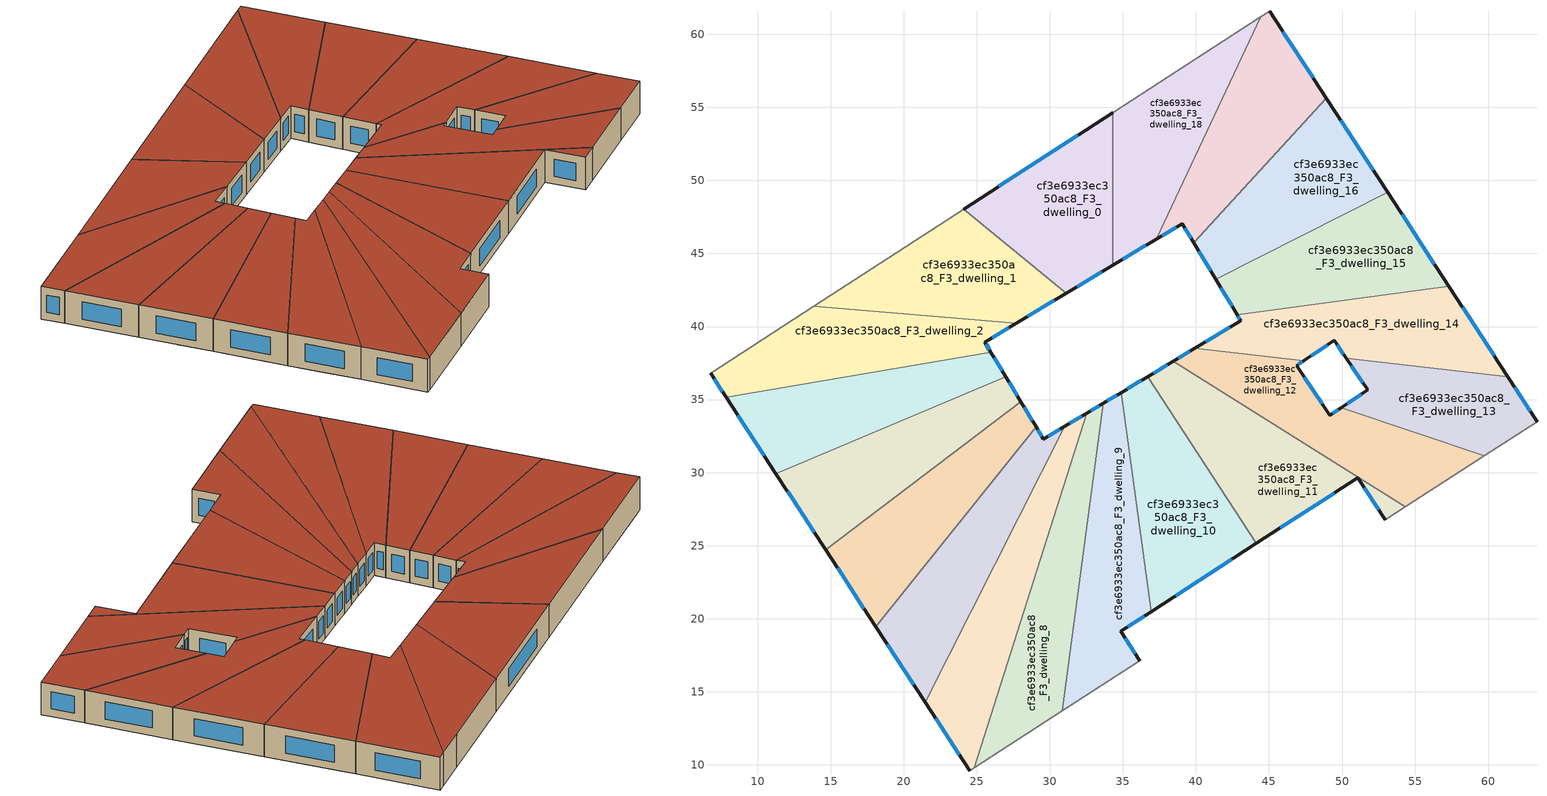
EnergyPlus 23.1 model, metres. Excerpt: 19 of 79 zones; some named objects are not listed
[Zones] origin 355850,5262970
cf3e6933ec350ac8_F3_dwelling_0
 floor to cf3e6933ec350ac8_F2_dwelling_2 (EU_floor_Construction): 34.3,54.64 34.3,44.2 32.02,42.83 26.92,49.86 z9
 floor to cf3e6933ec350ac8_F2_dwelling_3 (EU_floor_Construction): 26.92,49.86 32.02,42.83 31.12,42.29 24.11,48.04 z9
 wall outside (EU_wall_Construction): 31.12,42.29 34.3,44.2 / 34.3,54.64 24.11,48.04 z9:12
 wall to cf3e6933ec350ac8_F3_dwelling_1 (EU_wall_Construction): 24.11,48.04 31.12,42.29 z9:12
 wall to cf3e6933ec350ac8_F3_dwelling_18 (EU_wall_Construction): 34.3,44.2 34.3,54.64 z9:12
 window (EU_Window_Construction): 31.87,42.73 33.56,43.75 / 31.91,53.09 26.51,49.59 z9.7:11.3
 roof outside (EU_roof_Construction): 34.3,44.2 34.3,54.64 24.11,48.04 31.12,42.29 z12
cf3e6933ec350ac8_F3_dwelling_1
 floor to cf3e6933ec350ac8_F2_dwelling_3 (EU_floor_Construction): 31.12,42.29 28.83,40.91 17.19,43.56 24.11,48.04 z9
 floor to cf3e6933ec350ac8_F2_dwelling_4 (EU_floor_Construction): 28.83,40.91 27.68,40.23 13.85,41.39 17.19,43.56 z9
 wall outside (EU_wall_Construction): 27.68,40.23 31.12,42.29 z9:12
 wall to cf3e6933ec350ac8_F3_dwelling_2 (EU_wall_Construction): 13.85,41.39 27.68,40.23 z9:12
 wall adiabatic (EU_wall_Construction): 24.11,48.04 13.85,41.39 z9:12
 window (EU_Window_Construction): 28.49,40.71 30.31,41.8 z9.7:11.3
 roof outside (EU_roof_Construction): 31.12,42.29 24.11,48.04 13.85,41.39 27.68,40.23 z12
cf3e6933ec350ac8_F3_dwelling_10
 floor adiabatic (EU_floor_Construction): 36.69,36.57 44.14,25.16 36.94,20.49 34.88,35.48 z9
 wall outside (EU_wall_Construction): 36.94,20.49 44.14,25.16 / 36.69,36.57 34.88,35.48 z9:12
 wall to cf3e6933ec350ac8_F3_dwelling_11 (EU_wall_Construction): 44.14,25.16 36.69,36.57 z9:12
 wall to cf3e6933ec350ac8_F3_dwelling_9 (EU_wall_Construction): 34.88,35.48 36.94,20.49 z9:12
 window (EU_Window_Construction): 38.63,21.59 42.45,24.06 / 36.26,36.31 35.3,35.74 z9.7:11.3
 roof outside (EU_roof_Construction): 44.14,25.16 36.69,36.57 34.88,35.48 36.94,20.49 z12
cf3e6933ec350ac8_F3_dwelling_11
 floor to cf3e6933ec350ac8_F2_dwelling_14 (EU_floor_Construction): 51.08,29.65 45.49,26.03 37.1,36.81 38.43,37.62 54.34,27.67 52.96,26.78 z9
 floor to cf3e6933ec350ac8_F2_dwelling_13 (EU_floor_Construction): 37.1,36.81 45.49,26.03 44.14,25.16 36.69,36.57 z9
 wall outside (EU_wall_Construction): 44.14,25.16 51.08,29.65 52.96,26.78 / 38.43,37.62 36.69,36.57 z9:12
 wall to cf3e6933ec350ac8_F3_dwelling_12 (EU_wall_Construction): 54.34,27.67 38.43,37.62 z9:12
 wall adiabatic (EU_wall_Construction): 52.96,26.78 54.34,27.67 z9:12
 window (EU_Window_Construction): 51.52,28.97 52.52,27.45 / 45.77,26.21 49.45,28.59 / 38.02,37.37 37.1,36.82 z9.7:11.3
 roof outside (EU_roof_Construction): 52.96,26.78 54.34,27.67 38.43,37.62 36.69,36.57 44.14,25.16 51.08,29.65 z12
cf3e6933ec350ac8_F3_dwelling_12
 floor to cf3e6933ec350ac8_F2_dwelling_15 (EU_floor_Construction): 59.73,31.16 55.04,28.12 38.54,37.68 39.76,38.42 47.29,37.59 46.89,37.32 49.18,33.93 49.93,34.44 z9
 floor to cf3e6933ec350ac8_F2_dwelling_14 (EU_floor_Construction): 55.04,28.12 54.34,27.67 38.43,37.62 38.54,37.68 z9
 floor to cf3e6933ec350ac8_F2_dwelling_17 (EU_floor_Construction): 47.39,37.66 47.29,37.59 39.76,38.42 39.93,38.52 z9
 wall outside (EU_wall_Construction): 49.93,34.44 49.18,33.93 46.89,37.32 47.39,37.66 / 39.93,38.52 38.43,37.62 z9:12
 wall to cf3e6933ec350ac8_F3_dwelling_13 (EU_wall_Construction): 59.73,31.16 49.93,34.44 z9:12
 wall adiabatic (EU_wall_Construction): 54.34,27.67 59.73,31.16 z9:12
 wall to cf3e6933ec350ac8_F3_dwelling_14 (EU_wall_Construction): 47.39,37.66 39.93,38.52 z9:12
 window (EU_Window_Construction): 48.64,34.73 47.43,36.53 / 49.75,34.32 49.35,34.05 / 39.58,38.31 38.79,37.83 / 47.01,37.4 47.27,37.58 z9.7:11.3
 roof outside (EU_roof_Construction): 59.73,31.16 49.93,34.44 49.18,33.93 46.89,37.32 47.39,37.66 39.93,38.52 38.43,37.62 54.34,27.67 z12
cf3e6933ec350ac8_F3_dwelling_13
 floor to cf3e6933ec350ac8_F2_dwelling_16 (EU_floor_Construction): 61.35,36.55 63.34,33.49 60.2,31.46 50.21,34.63 51.75,35.66 50.29,37.83 z9
 floor to cf3e6933ec350ac8_F2_dwelling_15 (EU_floor_Construction): 60.2,31.46 59.73,31.16 49.93,34.44 50.21,34.63 z9
 wall outside (EU_wall_Construction): 50.29,37.83 51.75,35.66 49.93,34.44 / 63.34,33.49 61.35,36.55 z9:12
 wall to cf3e6933ec350ac8_F3_dwelling_14 (EU_wall_Construction): 61.35,36.55 50.29,37.83 z9:12
 wall adiabatic (EU_wall_Construction): 59.73,31.16 63.34,33.49 z9:12
 window (EU_Window_Construction): 51.32,35.37 50.36,34.72 / 50.63,37.32 51.41,36.17 / 62.88,34.21 61.82,35.83 z9.7:11.3
 roof outside (EU_roof_Construction): 63.34,33.49 61.35,36.55 50.29,37.83 51.75,35.66 49.93,34.44 59.73,31.16 z12
cf3e6933ec350ac8_F3_dwelling_14
 floor to cf3e6933ec350ac8_F2_dwelling_17 (EU_floor_Construction): 57.5,42.47 61.25,36.71 50.23,37.92 49.47,39.05 47.39,37.66 39.93,38.52 43.07,40.4 42.93,40.62 z9
 floor to cf3e6933ec350ac8_F2_dwelling_16 (EU_floor_Construction): 61.25,36.71 61.35,36.55 50.29,37.83 50.23,37.92 z9
 floor to cf3e6933ec350ac8_F2_dwelling_18 (EU_floor_Construction): 57.3,42.77 57.5,42.47 42.93,40.62 42.81,40.82 z9
 wall outside (EU_wall_Construction): 42.81,40.82 43.07,40.4 39.93,38.52 / 61.35,36.55 57.3,42.77 / 47.39,37.66 49.47,39.05 50.29,37.83 z9:12
 wall to cf3e6933ec350ac8_F3_dwelling_15 (EU_wall_Construction): 57.3,42.77 42.81,40.82 z9:12
 window (EU_Window_Construction): 42.87,40.72 43.01,40.5 / 60.4,38.01 58.25,41.31 / 49.66,38.76 50.1,38.11 / 47.88,37.98 48.98,38.72 / 42.33,39.96 40.67,38.96 z9.7:11.3
 roof outside (EU_roof_Construction): 61.35,36.55 57.3,42.77 42.81,40.82 43.07,40.4 39.93,38.52 47.39,37.66 49.47,39.05 50.29,37.83 z12
cf3e6933ec350ac8_F3_dwelling_15
 floor to cf3e6933ec350ac8_F2_dwelling_18 (EU_floor_Construction): 53.44,48.7 57.3,42.77 42.81,40.82 41.47,43.05 z9
 floor to cf3e6933ec350ac8_F2_dwelling_19 (EU_floor_Construction): 53.12,49.18 53.44,48.7 41.47,43.05 41.36,43.23 z9
 wall outside (EU_wall_Construction): 41.35,43.23 42.81,40.82 / 57.3,42.77 53.12,49.18 z9:12
 wall to cf3e6933ec350ac8_F3_dwelling_16 (EU_wall_Construction): 53.12,49.18 41.35,43.23 z9:12
 window (EU_Window_Construction): 41.7,42.67 42.47,41.38 / 56.32,44.28 54.11,47.68 z9.7:11.3
 roof outside (EU_roof_Construction): 57.3,42.77 53.12,49.18 41.35,43.23 42.81,40.82 z12
cf3e6933ec350ac8_F3_dwelling_16
 floor to cf3e6933ec350ac8_F2_dwelling_19 (EU_floor_Construction): 49.45,54.82 53.12,49.18 41.36,43.23 40.04,45.41 z9
 floor to cf3e6933ec350ac8_F2_dwelling_0 (EU_floor_Construction): 48.93,55.62 49.45,54.82 40.04,45.41 39.85,45.72 z9
 wall outside (EU_wall_Construction): 39.85,45.72 41.35,43.23 / 53.12,49.18 48.93,55.62 z9:12
 wall to cf3e6933ec350ac8_F3_dwelling_17 (EU_wall_Construction): 48.93,55.62 39.85,45.72 z9:12
 window (EU_Window_Construction): 40.21,45.14 41,43.82 / 52.14,50.7 49.91,54.11 z9.7:11.3
 roof outside (EU_roof_Construction): 53.12,49.18 48.93,55.62 39.85,45.72 41.35,43.23 z12
cf3e6933ec350ac8_F3_dwelling_17
 floor to cf3e6933ec350ac8_F2_dwelling_0 (EU_floor_Construction): 45.49,60.9 48.93,55.62 39.85,45.72 39.05,47.05 37.79,46.29 z9
 floor to cf3e6933ec350ac8_F2_dwelling_1 (EU_floor_Construction): 45.04,61.59 45.49,60.9 37.79,46.29 37.27,45.98 44.43,61.19 z9
 wall outside (EU_wall_Construction): 37.27,45.98 39.05,47.05 39.85,45.72 / 48.93,55.62 45.04,61.59 z9:12
 wall to cf3e6933ec350ac8_F3_dwelling_18 (EU_wall_Construction): 44.43,61.19 37.27,45.98 z9:12
 wall adiabatic (EU_wall_Construction): 45.04,61.59 44.43,61.19 z9:12
 window (EU_Window_Construction): 39.24,46.74 39.67,46.03 / 37.69,46.23 38.64,46.8 / 48.02,57.02 45.95,60.19 z9.7:11.3
 roof outside (EU_roof_Construction): 39.85,45.72 48.93,55.62 45.04,61.59 44.43,61.19 37.27,45.98 39.05,47.05 z12
cf3e6933ec350ac8_F3_dwelling_18
 floor to cf3e6933ec350ac8_F2_dwelling_1 (EU_floor_Construction): 44.43,61.19 37.27,45.98 34.99,44.61 36.59,56.12 41.89,59.55 z9
 floor to cf3e6933ec350ac8_F2_dwelling_2 (EU_floor_Construction): 36.59,56.12 34.99,44.61 34.3,44.2 34.3,54.64 z9
 wall outside (EU_wall_Construction): 34.3,44.2 37.27,45.98 z9:12
 wall adiabatic (EU_wall_Construction): 44.43,61.19 41.89,59.55 34.3,54.64 z9:12
 window (EU_Window_Construction): 35,44.61 36.58,45.56 z9.7:11.3
 roof outside (EU_roof_Construction): 37.27,45.98 44.43,61.19 41.89,59.55 34.3,54.64 34.3,44.2 z12
cf3e6933ec350ac8_F3_dwelling_2
 floor to cf3e6933ec350ac8_F2_dwelling_4 (EU_floor_Construction): 27.68,40.23 25.54,38.94 25.58,38.87 7.39,37.21 13.85,41.39 z9
 floor to cf3e6933ec350ac8_F2_dwelling_5 (EU_floor_Construction): 25.58,38.87 25.96,38.25 7.84,35.17 6.77,36.81 7.39,37.21 z9
 wall outside (EU_wall_Construction): 25.96,38.25 25.54,38.94 27.68,40.23 / 6.77,36.81 7.84,35.17 z9:12
 wall to cf3e6933ec350ac8_F3_dwelling_3 (EU_wall_Construction): 7.84,35.17 25.96,38.25 z9:12
 wall adiabatic (EU_wall_Construction): 13.85,41.39 6.77,36.81 z9:12
 window (EU_Window_Construction): 26.04,39.24 27.18,39.92 / 25.86,38.41 25.64,38.78 / 7.02,36.42 7.59,35.55 z9.7:11.3
 roof outside (EU_roof_Construction): 25.96,38.25 25.54,38.94 27.68,40.23 13.85,41.39 6.77,36.81 7.84,35.17 z12
cf3e6933ec350ac8_F3_dwelling_3
 floor to cf3e6933ec350ac8_F2_dwelling_5 (EU_floor_Construction): 25.96,38.25 26.54,37.29 9.8,32.16 7.84,35.17 z9
 floor to cf3e6933ec350ac8_F2_dwelling_6 (EU_floor_Construction): 26.54,37.29 26.97,36.57 11.25,29.94 9.8,32.16 z9
 wall outside (EU_wall_Construction): 26.97,36.57 25.96,38.25 / 7.84,35.17 11.25,29.94 z9:12
 wall to cf3e6933ec350ac8_F3_dwelling_4 (EU_wall_Construction): 11.25,29.94 26.97,36.57 z9:12
 window (EU_Window_Construction): 26.73,36.97 26.2,37.86 / 8.64,33.94 10.45,31.17 z9.7:11.3
 roof outside (EU_roof_Construction): 26.97,36.57 25.96,38.25 7.84,35.17 11.25,29.94 z12
cf3e6933ec350ac8_F3_dwelling_4
 floor to cf3e6933ec350ac8_F2_dwelling_7 (EU_floor_Construction): 27.51,35.68 28,34.87 14.66,24.71 13.04,27.19 z9
 floor adiabatic (EU_floor_Construction): 26.97,36.57 27.51,35.68 13.04,27.19 14.66,24.71 11.25,29.94 z9
 wall outside (EU_wall_Construction): 28,34.87 26.97,36.57 / 11.25,29.94 14.66,24.71 z9:12
 wall to cf3e6933ec350ac8_F3_dwelling_5 (EU_wall_Construction): 14.66,24.71 28,34.87 z9:12
 window (EU_Window_Construction): 27.76,35.27 27.21,36.17 / 12.05,28.71 13.86,25.93 z9.7:11.3
 roof outside (EU_roof_Construction): 28,34.87 26.97,36.57 11.25,29.94 14.66,24.71 z12
cf3e6933ec350ac8_F3_dwelling_5
 floor to cf3e6933ec350ac8_F2_dwelling_8 (EU_floor_Construction): 28.5,34.04 29.05,33.13 18.08,19.46 16.29,22.21 z9
 floor to cf3e6933ec350ac8_F2_dwelling_7 (EU_floor_Construction): 28,34.87 28.5,34.04 16.29,22.21 14.66,24.71 z9
 wall outside (EU_wall_Construction): 29.05,33.13 28,34.87 / 14.66,24.71 18.08,19.46 z9:12
 wall to cf3e6933ec350ac8_F3_dwelling_6 (EU_wall_Construction): 18.08,19.46 29.05,33.13 z9:12
 window (EU_Window_Construction): 28.81,33.54 28.25,34.46 / 15.47,23.47 17.28,20.69 z9.7:11.3
 roof outside (EU_roof_Construction): 18.08,19.46 29.05,33.13 28,34.87 14.66,24.71 z12
cf3e6933ec350ac8_F3_dwelling_6
 floor to cf3e6933ec350ac8_F2_dwelling_9 (EU_floor_Construction): 31.02,33.16 21.46,14.27 19.54,17.22 29.51,32.38 29.56,32.29 z9
 floor to cf3e6933ec350ac8_F2_dwelling_8 (EU_floor_Construction): 29.05,33.13 29.51,32.38 19.54,17.23 18.08,19.46 z9
 wall outside (EU_wall_Construction): 31.02,33.17 29.56,32.29 29.05,33.13 / 18.08,19.46 21.46,14.27 z9:12
 wall to cf3e6933ec350ac8_F3_dwelling_7 (EU_wall_Construction): 21.46,14.27 31.02,33.17 z9:12
 window (EU_Window_Construction): 29.44,32.49 29.17,32.93 / 30.67,32.96 29.9,32.5 / 18.88,18.24 20.67,15.49 z9.7:11.3
 roof outside (EU_roof_Construction): 21.46,14.27 31.02,33.17 29.56,32.29 29.05,33.13 18.08,19.46 z12
cf3e6933ec350ac8_F3_dwelling_7
 floor to cf3e6933ec350ac8_F2_dwelling_10 (EU_floor_Construction): 32.53,34.07 24.83,9.79 24.52,9.59 22.68,12.4 31.71,33.58 z9
 floor to cf3e6933ec350ac8_F2_dwelling_9 (EU_floor_Construction): 31.71,33.58 22.68,12.4 21.46,14.27 31.02,33.16 z9
 wall outside (EU_wall_Construction): 32.53,34.07 31.02,33.17 / 21.46,14.27 24.52,9.59 z9:12
 wall to cf3e6933ec350ac8_F3_dwelling_8 (EU_wall_Construction): 24.83,9.79 32.53,34.07 z9:12
 wall adiabatic (EU_wall_Construction): 24.52,9.59 24.83,9.79 z9:12
 window (EU_Window_Construction): 32.17,33.86 31.37,33.38 / 22.18,13.17 23.8,10.69 z9.7:11.3
 roof outside (EU_roof_Construction): 24.83,9.79 32.53,34.07 31.02,33.17 21.46,14.27 24.52,9.59 z12
cf3e6933ec350ac8_F3_dwelling_8
 floor adiabatic (EU_floor_Construction): 33.65,34.75 30.86,13.68 24.83,9.79 32.53,34.07 z9
 wall outside (EU_wall_Construction): 33.65,34.75 32.53,34.07 z9:12
 wall to cf3e6933ec350ac8_F3_dwelling_9 (EU_wall_Construction): 30.86,13.68 33.65,34.75 z9:12
 wall adiabatic (EU_wall_Construction): 24.83,9.79 30.86,13.68 z9:12
 window (EU_Window_Construction): 33.39,34.59 32.79,34.23 z9.7:11.3
 roof outside (EU_roof_Construction): 30.86,13.68 33.65,34.75 32.53,34.07 24.83,9.79 z12
cf3e6933ec350ac8_F3_dwelling_9
 floor to cf3e6933ec350ac8_F2_dwelling_12 (EU_floor_Construction): 34.88,35.48 36.94,20.49 34.85,19.14 36.16,17.12 32.62,14.83 34.07,35 z9
 floor to cf3e6933ec350ac8_F2_dwelling_11 (EU_floor_Construction): 34.07,35 32.62,14.83 30.86,13.69 33.65,34.75 z9
 wall outside (EU_wall_Construction): 34.88,35.48 33.65,34.75 / 36.16,17.12 34.85,19.14 36.94,20.49 z9:12
 wall adiabatic (EU_wall_Construction): 30.86,13.68 36.16,17.12 z9:12
 window (EU_Window_Construction): 34.59,35.31 33.94,34.92 / 35.34,19.46 36.45,20.17 / 35.85,17.59 35.16,18.66 z9.7:11.3
 roof outside (EU_roof_Construction): 36.16,17.12 34.85,19.14 36.94,20.49 34.88,35.48 33.65,34.75 30.86,13.68 z12
[Building]
EU S2 Campaign: North Axis=0; Terrain=City; Solar Distribution=FullExterior
[Site:Location]
Budapest.Ferenc.Liszt.Intl.AP: Latitude=47.437; Longitude=19.256; Time Zone=1; Elevation=185
[SizingPeriod:WeatherFileDays]
AnnualSizingPeriod: Begin Month=1; Begin Day of Month=1; End Month=12; End Day of Month=31; Day of Week for Start Day=Monday; Use Weather File Daylight Saving Period=No; Use Weather File Rain and Snow Indicators=No
[MATERIAL]
EU_InternalMass_Material: Roughness=MediumRough; Thickness=0.1; Conductivity=1; Density=1800; Specific Heat=900; Thermal Absorptance=0.9; Solar Absorptance=0.7; Visible Absorptance=0.7
[MATERIAL:NOMASS] Roughness=MediumRough; Thermal Absorptance=0.9; Solar Absorptance=0.7; Visible Absorptance=0.7
Name | Thermal Resistance
EU_wall_NoMass | 0.832559
EU_roof_NoMass | 1.39638
EU_floor_NoMass | 0.872794
[WINDOWMATERIAL:SIMPLEGLAZINGSYSTEM]
EU_Window_SimpleGlazing: UFactor=2.79869; Solar Heat Gain Coefficient=0.75; Visible Transmittance=0.75
[CONSTRUCTION]
EU_wall_Construction: EU_wall_NoMass
EU_roof_Construction: EU_roof_NoMass
EU_floor_Construction: EU_floor_NoMass
EU_Window_Construction: EU_Window_SimpleGlazing
EU_InternalMass_Construction: EU_InternalMass_Material
[ZONE] Type=1; Multiplier=1; Ceiling Height=autocalculate; Floor Area=autocalculate; Part of Total Floor Area=Yes
Name | Volume
cf3e6933ec350ac8_F3_dwelling_0 | 207.289
cf3e6933ec350ac8_F3_dwelling_1 | 207.299
cf3e6933ec350ac8_F3_dwelling_10 | 219.571
cf3e6933ec350ac8_F3_dwelling_11 | 219.727
cf3e6933ec350ac8_F3_dwelling_12 | 219.525
cf3e6933ec350ac8_F3_dwelling_13 | 159.145
cf3e6933ec350ac8_F3_dwelling_14 | 218.543
cf3e6933ec350ac8_F3_dwelling_15 | 207.279
cf3e6933ec350ac8_F3_dwelling_16 | 207.274
cf3e6933ec350ac8_F3_dwelling_17 | 207.284
cf3e6933ec350ac8_F3_dwelling_18 | 207.318
cf3e6933ec350ac8_F3_dwelling_2 | 207.27
cf3e6933ec350ac8_F3_dwelling_3 | 207.323
cf3e6933ec350ac8_F3_dwelling_4 | 207.256
cf3e6933ec350ac8_F3_dwelling_5 | 207.33
cf3e6933ec350ac8_F3_dwelling_6 | 207.26
cf3e6933ec350ac8_F3_dwelling_7 | 207.337
cf3e6933ec350ac8_F3_dwelling_8 | 207.222
cf3e6933ec350ac8_F3_dwelling_9 | 207.35
[INTERNALMASS] Construction=EU_InternalMass_Construction
Name | Zone or ZoneList | Surface Area
cf3e6933ec350ac8_F3_dwelling_0_EU_InternalMass | cf3e6933ec350ac8_F3_dwelling_0 | 69.0964
cf3e6933ec350ac8_F3_dwelling_1_EU_InternalMass | cf3e6933ec350ac8_F3_dwelling_1 | 69.0996
cf3e6933ec350ac8_F3_dwelling_2_EU_InternalMass | cf3e6933ec350ac8_F3_dwelling_2 | 69.0903
cf3e6933ec350ac8_F3_dwelling_3_EU_InternalMass | cf3e6933ec350ac8_F3_dwelling_3 | 69.108
cf3e6933ec350ac8_F3_dwelling_4_EU_InternalMass | cf3e6933ec350ac8_F3_dwelling_4 | 69.0854
cf3e6933ec350ac8_F3_dwelling_5_EU_InternalMass | cf3e6933ec350ac8_F3_dwelling_5 | 69.11
cf3e6933ec350ac8_F3_dwelling_6_EU_InternalMass | cf3e6933ec350ac8_F3_dwelling_6 | 69.0869
cf3e6933ec350ac8_F3_dwelling_7_EU_InternalMass | cf3e6933ec350ac8_F3_dwelling_7 | 69.1122
cf3e6933ec350ac8_F3_dwelling_8_EU_InternalMass | cf3e6933ec350ac8_F3_dwelling_8 | 69.0741
cf3e6933ec350ac8_F3_dwelling_9_EU_InternalMass | cf3e6933ec350ac8_F3_dwelling_9 | 69.1168
cf3e6933ec350ac8_F3_dwelling_10_EU_InternalMass | cf3e6933ec350ac8_F3_dwelling_10 | 73.1935
cf3e6933ec350ac8_F3_dwelling_11_EU_InternalMass | cf3e6933ec350ac8_F3_dwelling_11 | 73.2405
cf3e6933ec350ac8_F3_dwelling_12_EU_InternalMass | cf3e6933ec350ac8_F3_dwelling_12 | 73.1717
cf3e6933ec350ac8_F3_dwelling_13_EU_InternalMass | cf3e6933ec350ac8_F3_dwelling_13 | 53.0485
cf3e6933ec350ac8_F3_dwelling_14_EU_InternalMass | cf3e6933ec350ac8_F3_dwelling_14 | 72.8459
cf3e6933ec350ac8_F3_dwelling_15_EU_InternalMass | cf3e6933ec350ac8_F3_dwelling_15 | 69.0931
cf3e6933ec350ac8_F3_dwelling_16_EU_InternalMass | cf3e6933ec350ac8_F3_dwelling_16 | 69.0914
cf3e6933ec350ac8_F3_dwelling_17_EU_InternalMass | cf3e6933ec350ac8_F3_dwelling_17 | 69.0947
cf3e6933ec350ac8_F3_dwelling_18_EU_InternalMass | cf3e6933ec350ac8_F3_dwelling_18 | 69.106
[OTHEREQUIPMENT] Fuel Type=Electricity; Design Level Calculation Method=Watts/Area; Power per Zone Floor Area=1; Fraction Latent=0; Fraction Radiant=0; Fraction Lost=0; Carbon Dioxide Generation Rate=0; EndUse Subcategory=EU_Step8_InternalGains
Name | Zone or ZoneList or Space or SpaceList | Schedule
EU_Step8_InternalGain_cf3e6933ec350ac8_F3_dwelling_0_f000 | cf3e6933ec350ac8_F3_dwelling_0 | EU_Step8_GainSchedule_cf3e6933ec350ac8_F3_dwelling_0_f000
EU_Step8_InternalGain_cf3e6933ec350ac8_F3_dwelling_1_f000 | cf3e6933ec350ac8_F3_dwelling_1 | EU_Step8_GainSchedule_cf3e6933ec350ac8_F3_dwelling_1_f000
EU_Step8_InternalGain_cf3e6933ec350ac8_F3_dwelling_2_f000 | cf3e6933ec350ac8_F3_dwelling_2 | EU_Step8_GainSchedule_cf3e6933ec350ac8_F3_dwelling_2_f000
EU_Step8_InternalGain_cf3e6933ec350ac8_F3_dwelling_3_f000 | cf3e6933ec350ac8_F3_dwelling_3 | EU_Step8_GainSchedule_cf3e6933ec350ac8_F3_dwelling_3_f000
EU_Step8_InternalGain_cf3e6933ec350ac8_F3_dwelling_4_f000 | cf3e6933ec350ac8_F3_dwelling_4 | EU_Step8_GainSchedule_cf3e6933ec350ac8_F3_dwelling_4_f000
EU_Step8_InternalGain_cf3e6933ec350ac8_F3_dwelling_5_f000 | cf3e6933ec350ac8_F3_dwelling_5 | EU_Step8_GainSchedule_cf3e6933ec350ac8_F3_dwelling_5_f000
EU_Step8_InternalGain_cf3e6933ec350ac8_F3_dwelling_6_f000 | cf3e6933ec350ac8_F3_dwelling_6 | EU_Step8_GainSchedule_cf3e6933ec350ac8_F3_dwelling_6_f000
EU_Step8_InternalGain_cf3e6933ec350ac8_F3_dwelling_7_f000 | cf3e6933ec350ac8_F3_dwelling_7 | EU_Step8_GainSchedule_cf3e6933ec350ac8_F3_dwelling_7_f000
EU_Step8_InternalGain_cf3e6933ec350ac8_F3_dwelling_8_f000 | cf3e6933ec350ac8_F3_dwelling_8 | EU_Step8_GainSchedule_cf3e6933ec350ac8_F3_dwelling_8_f000
EU_Step8_InternalGain_cf3e6933ec350ac8_F3_dwelling_9_f000 | cf3e6933ec350ac8_F3_dwelling_9 | EU_Step8_GainSchedule_cf3e6933ec350ac8_F3_dwelling_9_f000
EU_Step8_InternalGain_cf3e6933ec350ac8_F3_dwelling_10_f000 | cf3e6933ec350ac8_F3_dwelling_10 | EU_Step8_GainSchedule_cf3e6933ec350ac8_F3_dwelling_10_f000
EU_Step8_InternalGain_cf3e6933ec350ac8_F3_dwelling_11_f000 | cf3e6933ec350ac8_F3_dwelling_11 | EU_Step8_GainSchedule_cf3e6933ec350ac8_F3_dwelling_11_f000
EU_Step8_InternalGain_cf3e6933ec350ac8_F3_dwelling_12_f000 | cf3e6933ec350ac8_F3_dwelling_12 | EU_Step8_GainSchedule_cf3e6933ec350ac8_F3_dwelling_12_f000
EU_Step8_InternalGain_cf3e6933ec350ac8_F3_dwelling_13_f000 | cf3e6933ec350ac8_F3_dwelling_13 | EU_Step8_GainSchedule_cf3e6933ec350ac8_F3_dwelling_13_f000
EU_Step8_InternalGain_cf3e6933ec350ac8_F3_dwelling_14_f000 | cf3e6933ec350ac8_F3_dwelling_14 | EU_Step8_GainSchedule_cf3e6933ec350ac8_F3_dwelling_14_f000
EU_Step8_InternalGain_cf3e6933ec350ac8_F3_dwelling_15_f000 | cf3e6933ec350ac8_F3_dwelling_15 | EU_Step8_GainSchedule_cf3e6933ec350ac8_F3_dwelling_15_f000
EU_Step8_InternalGain_cf3e6933ec350ac8_F3_dwelling_16_f000 | cf3e6933ec350ac8_F3_dwelling_16 | EU_Step8_GainSchedule_cf3e6933ec350ac8_F3_dwelling_16_f000
EU_Step8_InternalGain_cf3e6933ec350ac8_F3_dwelling_17_f000 | cf3e6933ec350ac8_F3_dwelling_17 | EU_Step8_GainSchedule_cf3e6933ec350ac8_F3_dwelling_17_f000
EU_Step8_InternalGain_cf3e6933ec350ac8_F3_dwelling_18_f000 | cf3e6933ec350ac8_F3_dwelling_18 | EU_Step8_GainSchedule_cf3e6933ec350ac8_F3_dwelling_18_f000
[ZONEVENTILATION:DESIGNFLOWRATE] Schedule=EU_AlwaysOn; Design Flow Rate Calculation Method=AirChanges/Hour; Air Changes per Hour=0.475469; Ventilation Type=Natural; Fan Pressure Rise=0; Fan Total Efficiency=1; Constant Term Coefficient=1; Temperature Term Coefficient=0; Velocity Term Coefficient=0; Velocity Squared Term Coefficient=0; Minimum Indoor Temperature=-100; Maximum Indoor Temperature=100; Delta Temperature=-100; Minimum Outdoor Temperature=-100; Maximum Outdoor Temperature=100; Maximum Wind Speed=40
Name | Zone or ZoneList or Space or SpaceList
EU_ConstantAir_cf3e6933ec350ac8_F3_dwelling_0 | cf3e6933ec350ac8_F3_dwelling_0
EU_ConstantAir_cf3e6933ec350ac8_F3_dwelling_1 | cf3e6933ec350ac8_F3_dwelling_1
EU_ConstantAir_cf3e6933ec350ac8_F3_dwelling_2 | cf3e6933ec350ac8_F3_dwelling_2
EU_ConstantAir_cf3e6933ec350ac8_F3_dwelling_3 | cf3e6933ec350ac8_F3_dwelling_3
EU_ConstantAir_cf3e6933ec350ac8_F3_dwelling_4 | cf3e6933ec350ac8_F3_dwelling_4
EU_ConstantAir_cf3e6933ec350ac8_F3_dwelling_5 | cf3e6933ec350ac8_F3_dwelling_5
EU_ConstantAir_cf3e6933ec350ac8_F3_dwelling_6 | cf3e6933ec350ac8_F3_dwelling_6
EU_ConstantAir_cf3e6933ec350ac8_F3_dwelling_7 | cf3e6933ec350ac8_F3_dwelling_7
EU_ConstantAir_cf3e6933ec350ac8_F3_dwelling_8 | cf3e6933ec350ac8_F3_dwelling_8
EU_ConstantAir_cf3e6933ec350ac8_F3_dwelling_9 | cf3e6933ec350ac8_F3_dwelling_9
EU_ConstantAir_cf3e6933ec350ac8_F3_dwelling_10 | cf3e6933ec350ac8_F3_dwelling_10
EU_ConstantAir_cf3e6933ec350ac8_F3_dwelling_11 | cf3e6933ec350ac8_F3_dwelling_11
EU_ConstantAir_cf3e6933ec350ac8_F3_dwelling_12 | cf3e6933ec350ac8_F3_dwelling_12
EU_ConstantAir_cf3e6933ec350ac8_F3_dwelling_13 | cf3e6933ec350ac8_F3_dwelling_13
EU_ConstantAir_cf3e6933ec350ac8_F3_dwelling_14 | cf3e6933ec350ac8_F3_dwelling_14
EU_ConstantAir_cf3e6933ec350ac8_F3_dwelling_15 | cf3e6933ec350ac8_F3_dwelling_15
EU_ConstantAir_cf3e6933ec350ac8_F3_dwelling_16 | cf3e6933ec350ac8_F3_dwelling_16
EU_ConstantAir_cf3e6933ec350ac8_F3_dwelling_17 | cf3e6933ec350ac8_F3_dwelling_17
EU_ConstantAir_cf3e6933ec350ac8_F3_dwelling_18 | cf3e6933ec350ac8_F3_dwelling_18
[HVACTEMPLATE:ZONE:IDEALLOADSAIRSYSTEM] System Availability Schedule=EU_AlwaysOn; Maximum Heating Supply Air Temperature=50; Minimum Cooling Supply Air Temperature=13; Maximum Heating Supply Air Humidity Ratio=0.0156; Minimum Cooling Supply Air Humidity Ratio=0.0077; Heating Limit=NoLimit; Cooling Limit=NoLimit; Heating Availability Schedule=EU_AlwaysOn; Cooling Availability Schedule=EU_CoolingOff; Dehumidification Control Type=ConstantSensibleHeatRatio; Cooling Sensible Heat Ratio=0.7; Dehumidification Setpoint=60; Humidification Control Type=None; Humidification Setpoint=30; Outdoor Air Method=None; Outdoor Air Flow Rate per Person=0.00944; Outdoor Air Flow Rate per Zone Floor Area=0; Outdoor Air Flow Rate per Zone=0; Demand Controlled Ventilation Type=None; Outdoor Air Economizer Type=NoEconomizer; Heat Recovery Type=None; Sensible Heat Recovery Effectiveness=0.7; Latent Heat Recovery Effectiveness=0.65
Name | Template Thermostat
cf3e6933ec350ac8_F3_dwelling_0 | EU_HeatOnly_cf3e6933ec350ac8_F3_dwelling_0
cf3e6933ec350ac8_F3_dwelling_1 | EU_HeatOnly_cf3e6933ec350ac8_F3_dwelling_1
cf3e6933ec350ac8_F3_dwelling_2 | EU_HeatOnly_cf3e6933ec350ac8_F3_dwelling_2
cf3e6933ec350ac8_F3_dwelling_3 | EU_HeatOnly_cf3e6933ec350ac8_F3_dwelling_3
cf3e6933ec350ac8_F3_dwelling_4 | EU_HeatOnly_cf3e6933ec350ac8_F3_dwelling_4
cf3e6933ec350ac8_F3_dwelling_5 | EU_HeatOnly_cf3e6933ec350ac8_F3_dwelling_5
cf3e6933ec350ac8_F3_dwelling_6 | EU_HeatOnly_cf3e6933ec350ac8_F3_dwelling_6
cf3e6933ec350ac8_F3_dwelling_7 | EU_HeatOnly_cf3e6933ec350ac8_F3_dwelling_7
cf3e6933ec350ac8_F3_dwelling_8 | EU_HeatOnly_cf3e6933ec350ac8_F3_dwelling_8
cf3e6933ec350ac8_F3_dwelling_9 | EU_HeatOnly_cf3e6933ec350ac8_F3_dwelling_9
cf3e6933ec350ac8_F3_dwelling_10 | EU_HeatOnly_cf3e6933ec350ac8_F3_dwelling_10
cf3e6933ec350ac8_F3_dwelling_11 | EU_HeatOnly_cf3e6933ec350ac8_F3_dwelling_11
cf3e6933ec350ac8_F3_dwelling_12 | EU_HeatOnly_cf3e6933ec350ac8_F3_dwelling_12
cf3e6933ec350ac8_F3_dwelling_13 | EU_HeatOnly_cf3e6933ec350ac8_F3_dwelling_13
cf3e6933ec350ac8_F3_dwelling_14 | EU_HeatOnly_cf3e6933ec350ac8_F3_dwelling_14
cf3e6933ec350ac8_F3_dwelling_15 | EU_HeatOnly_cf3e6933ec350ac8_F3_dwelling_15
cf3e6933ec350ac8_F3_dwelling_16 | EU_HeatOnly_cf3e6933ec350ac8_F3_dwelling_16
cf3e6933ec350ac8_F3_dwelling_17 | EU_HeatOnly_cf3e6933ec350ac8_F3_dwelling_17
cf3e6933ec350ac8_F3_dwelling_18 | EU_HeatOnly_cf3e6933ec350ac8_F3_dwelling_18
[SIZING:ZONE] Zone Cooling Design Supply Air Temperature Input Method=SupplyAirTemperature; Zone Cooling Design Supply Air Temperature=13; Zone Heating Design Supply Air Temperature Input Method=SupplyAirTemperature; Zone Heating Design Supply Air Temperature=50; Zone Cooling Design Supply Air Humidity Ratio=0.008; Zone Heating Design Supply Air Humidity Ratio=0.008; Cooling Design Air Flow Method=DesignDay; Cooling Design Air Flow Rate=0; Cooling Minimum Air Flow per Zone Floor Area=0.000762; Cooling Minimum Air Flow=0; Cooling Minimum Air Flow Fraction=0.2; Heating Design Air Flow Method=DesignDay; Heating Design Air Flow Rate=0; Heating Maximum Air Flow per Zone Floor Area=0.002032; Heating Maximum Air Flow=0.141576; Heating Maximum Air Flow Fraction=0.3; Account for Dedicated Outdoor Air System=No; Dedicated Outdoor Air System Control Strategy=NeutralSupplyAir; Dedicated Outdoor Air Low Setpoint Temperature for Design=autosize; Dedicated Outdoor Air High Setpoint Temperature for Design=autosize; Zone Load Sizing Method=Sensible Load Only No Latent Load; Zone Latent Cooling Design Supply Air Humidity Ratio Input Method=HumidityRatioDifference; Zone Cooling Design Supply Air Humidity Ratio Difference=0.005; Zone Latent Heating Design Supply Air Humidity Ratio Input Method=HumidityRatioDifference; Zone Humidification Design Supply Air Humidity Ratio Difference=0.005
cf3e6933ec350ac8_F3_dwelling_0; cf3e6933ec350ac8_F3_dwelling_1; cf3e6933ec350ac8_F3_dwelling_2; cf3e6933ec350ac8_F3_dwelling_3; cf3e6933ec350ac8_F3_dwelling_4; cf3e6933ec350ac8_F3_dwelling_5; cf3e6933ec350ac8_F3_dwelling_6; cf3e6933ec350ac8_F3_dwelling_7; cf3e6933ec350ac8_F3_dwelling_8; cf3e6933ec350ac8_F3_dwelling_9; cf3e6933ec350ac8_F3_dwelling_10; cf3e6933ec350ac8_F3_dwelling_11; cf3e6933ec350ac8_F3_dwelling_12; cf3e6933ec350ac8_F3_dwelling_13; cf3e6933ec350ac8_F3_dwelling_14; cf3e6933ec350ac8_F3_dwelling_15; cf3e6933ec350ac8_F3_dwelling_16; cf3e6933ec350ac8_F3_dwelling_17; cf3e6933ec350ac8_F3_dwelling_18
[SCHEDULE:CONSTANT]
Name | Hourly Value
EU_AlwaysOn | 1
EU_CoolingOff | 0
[SCHEDULE:FILE] Column Number=1; Rows to Skip at Top=0; Number of Hours of Data=8760; Column Separator=Comma; Interpolate to Timestep=No; Minutes per Item=60; Adjust Schedule for Daylight Savings=Yes
Name | File
EU_Step8_GainSchedule_cf3e6933ec350ac8_F3_dwelling_0_f000 | ../../schedules/cf3e6933ec350ac8/cf3e6933ec350ac8_F3_dwelling_0_f000_gain.csv
EU_Step8_GainSchedule_cf3e6933ec350ac8_F3_dwelling_1_f000 | ../../schedules/cf3e6933ec350ac8/cf3e6933ec350ac8_F3_dwelling_1_f000_gain.csv
EU_Step8_GainSchedule_cf3e6933ec350ac8_F3_dwelling_2_f000 | ../../schedules/cf3e6933ec350ac8/cf3e6933ec350ac8_F3_dwelling_2_f000_gain.csv
EU_Step8_GainSchedule_cf3e6933ec350ac8_F3_dwelling_3_f000 | ../../schedules/cf3e6933ec350ac8/cf3e6933ec350ac8_F3_dwelling_3_f000_gain.csv
EU_Step8_GainSchedule_cf3e6933ec350ac8_F3_dwelling_4_f000 | ../../schedules/cf3e6933ec350ac8/cf3e6933ec350ac8_F3_dwelling_4_f000_gain.csv
EU_Step8_GainSchedule_cf3e6933ec350ac8_F3_dwelling_5_f000 | ../../schedules/cf3e6933ec350ac8/cf3e6933ec350ac8_F3_dwelling_5_f000_gain.csv
EU_Step8_GainSchedule_cf3e6933ec350ac8_F3_dwelling_6_f000 | ../../schedules/cf3e6933ec350ac8/cf3e6933ec350ac8_F3_dwelling_6_f000_gain.csv
EU_Step8_GainSchedule_cf3e6933ec350ac8_F3_dwelling_7_f000 | ../../schedules/cf3e6933ec350ac8/cf3e6933ec350ac8_F3_dwelling_7_f000_gain.csv
EU_Step8_GainSchedule_cf3e6933ec350ac8_F3_dwelling_8_f000 | ../../schedules/cf3e6933ec350ac8/cf3e6933ec350ac8_F3_dwelling_8_f000_gain.csv
EU_Step8_GainSchedule_cf3e6933ec350ac8_F3_dwelling_9_f000 | ../../schedules/cf3e6933ec350ac8/cf3e6933ec350ac8_F3_dwelling_9_f000_gain.csv
EU_Step8_GainSchedule_cf3e6933ec350ac8_F3_dwelling_10_f000 | ../../schedules/cf3e6933ec350ac8/cf3e6933ec350ac8_F3_dwelling_10_f000_gain.csv
EU_Step8_GainSchedule_cf3e6933ec350ac8_F3_dwelling_11_f000 | ../../schedules/cf3e6933ec350ac8/cf3e6933ec350ac8_F3_dwelling_11_f000_gain.csv
EU_Step8_GainSchedule_cf3e6933ec350ac8_F3_dwelling_12_f000 | ../../schedules/cf3e6933ec350ac8/cf3e6933ec350ac8_F3_dwelling_12_f000_gain.csv
EU_Step8_GainSchedule_cf3e6933ec350ac8_F3_dwelling_13_f000 | ../../schedules/cf3e6933ec350ac8/cf3e6933ec350ac8_F3_dwelling_13_f000_gain.csv
EU_Step8_GainSchedule_cf3e6933ec350ac8_F3_dwelling_14_f000 | ../../schedules/cf3e6933ec350ac8/cf3e6933ec350ac8_F3_dwelling_14_f000_gain.csv
EU_Step8_GainSchedule_cf3e6933ec350ac8_F3_dwelling_15_f000 | ../../schedules/cf3e6933ec350ac8/cf3e6933ec350ac8_F3_dwelling_15_f000_gain.csv
EU_Step8_GainSchedule_cf3e6933ec350ac8_F3_dwelling_16_f000 | ../../schedules/cf3e6933ec350ac8/cf3e6933ec350ac8_F3_dwelling_16_f000_gain.csv
EU_Step8_GainSchedule_cf3e6933ec350ac8_F3_dwelling_17_f000 | ../../schedules/cf3e6933ec350ac8/cf3e6933ec350ac8_F3_dwelling_17_f000_gain.csv
EU_Step8_GainSchedule_cf3e6933ec350ac8_F3_dwelling_18_f000 | ../../schedules/cf3e6933ec350ac8/cf3e6933ec350ac8_F3_dwelling_18_f000_gain.csv
